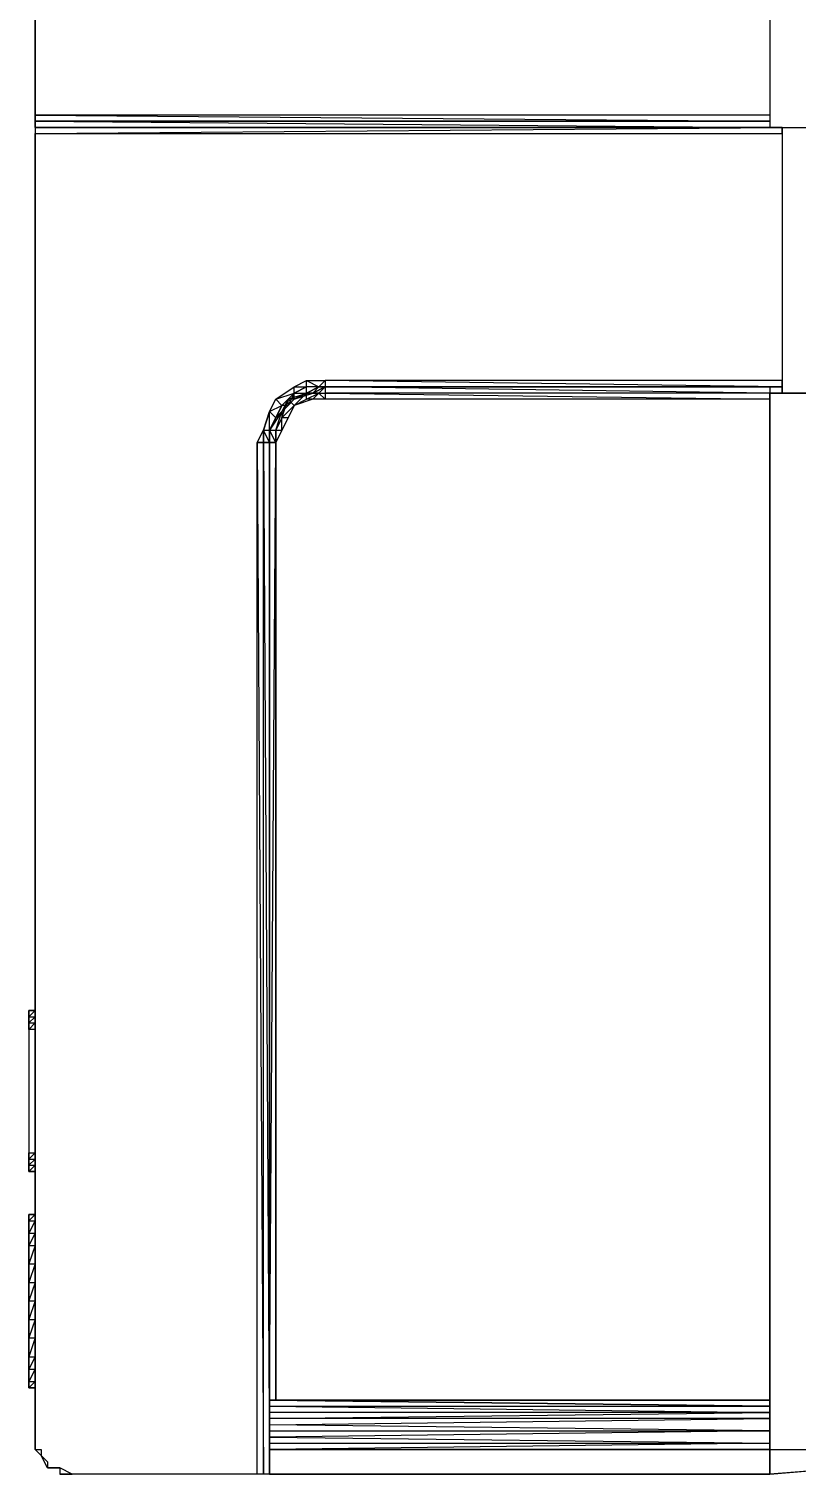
# Model space of a CAD drawing. Header units: inches. Extents: x 0 to 81, y 0 to 130.
# Drawn here: x 0 to 41.4, y 0 to 77.9 of the extents above; entities that cross this region are included whole.
import ezdxf

# ---------------------------------------------------------------- set-up
doc = ezdxf.new("R2010")
doc.units = ezdxf.units.IN

# ---------------------------------------------------------------- blocks, each defined once
blk = doc.blocks.new('ezc100-2')
for p, q in [((-23664.546, 27707.706), (-23664.546, 27760.318)), ((-23664.546, 27760.318), (-23664.546, 27707.706)), ((-23624.945, 27760.318), (-23624.945, 27707.04)), ((-23624.945, 27760.318), (-23624.945, 27707.04)), ((-23664.546, 27707.373), (-23664.546, 27707.706)), ((-23624.945, 27707.706), (-23664.546, 27707.706)), ((-23664.546, 27707.706), (-23624.945, 27707.373)), ((-23664.546, 27707.706), (-23664.546, 27707.373)), ((-23664.546, 27707.373), (-23624.945, 27707.04)), ((-23664.546, 27707.04), (-23664.546, 27707.373)), ((-23664.546, 27707.373), (-23664.546, 27707.373)), ((-23664.546, 27707.373), (-23624.945, 27707.373)), ((-23624.945, 27707.373), (-23664.546, 27707.373)), ((-23664.546, 27707.373), (-23664.546, 27707.04)), ((-23664.546, 27707.04), (-23664.546, 27706.708)), ((-23664.546, 27706.708), (-23624.279, 27707.04)), ((-23664.546, 27707.04), (-23624.945, 27707.04)), ((-23624.945, 27707.04), (-23664.546, 27707.04)), ((-23664.546, 27707.04), (-23624.945, 27707.04)), ((-23624.945, 27707.04), (-23664.546, 27707.04)), ((-23664.546, 27707.04), (-23624.279, 27707.04)), ((-23664.546, 27707.04), (-23624.279, 27707.04)), ((-23624.279, 27707.04), (-23664.546, 27707.04)), ((-23624.945, 27707.04), (-23664.546, 27707.04)), ((-23664.546, 27707.04), (-23664.546, 27706.708)), ((-23624.945, 27707.04), (-23621.286, 27707.04)), ((-23624.945, 27707.04), (-23621.286, 27707.04)), ((-23624.279, 27707.04), (-23624.279, 27706.708)), ((-23624.279, 27706.708), (-23624.279, 27707.04)), ((-23624.279, 27707.04), (-23624.279, 27692.718)), ((-23664.546, 27636.447), (-23664.546, 27706.708)), ((-23664.546, 27706.708), (-23664.546, 27636.447)), ((-23664.546, 27706.708), (-23624.279, 27706.708)), ((-23624.279, 27706.708), (-23624.279, 27693.403)), ((-23651.573, 27692.386), (-23650.576, 27693.051)), ((-23650.576, 27693.051), (-23649.91, 27693.403)), ((-23650.576, 27692.718), (-23649.91, 27693.051)), ((-23649.91, 27693.051), (-23650.576, 27692.718)), ((-23650.576, 27692.718), (-23650.576, 27693.051)), ((-23650.576, 27693.051), (-23649.91, 27693.051)), ((-23649.91, 27693.403), (-23649.245, 27693.051)), ((-23649.91, 27693.051), (-23649.91, 27693.403)), ((-23649.91, 27693.403), (-23648.913, 27693.403)), ((-23649.91, 27692.718), (-23649.91, 27693.051)), ((-23649.245, 27693.051), (-23649.91, 27693.051)), ((-23649.245, 27693.051), (-23649.91, 27692.718)), ((-23649.91, 27692.718), (-23649.245, 27693.051)), ((-23649.578, 27692.718), (-23648.913, 27693.051)), ((-23648.913, 27693.051), (-23649.578, 27692.718)), ((-23649.245, 27693.051), (-23649.578, 27692.718)), ((-23648.913, 27693.403), (-23649.245, 27693.051)), ((-23649.245, 27693.051), (-23648.913, 27693.051)), ((-23648.913, 27693.051), (-23649.245, 27693.051)), ((-23648.913, 27693.051), (-23649.245, 27693.051)), ((-23649.245, 27693.051), (-23648.913, 27693.051)), ((-23649.245, 27692.718), (-23648.913, 27693.051)), ((-23624.279, 27693.051), (-23648.913, 27693.403)), ((-23648.913, 27693.403), (-23648.913, 27693.051)), ((-23624.279, 27693.403), (-23648.913, 27693.403)), ((-23624.279, 27693.051), (-23648.913, 27693.051)), ((-23648.913, 27693.051), (-23624.279, 27693.051)), ((-23624.279, 27693.051), (-23648.913, 27693.051)), ((-23648.913, 27693.051), (-23624.279, 27693.051)), ((-23648.913, 27693.051), (-23624.945, 27693.051)), ((-23648.913, 27693.051), (-23648.913, 27693.051)), ((-23624.945, 27692.718), (-23648.913, 27693.051)), ((-23648.913, 27693.051), (-23624.945, 27693.051)), ((-23648.913, 27693.051), (-23648.913, 27692.718)), ((-23624.279, 27693.051), (-23624.945, 27693.051)), ((-23624.945, 27693.051), (-23624.945, 27692.718)), ((-23624.945, 27693.051), (-23624.279, 27693.051)), ((-23624.945, 27693.051), (-23624.945, 27692.718)), ((-23624.945, 27693.051), (-23624.945, 27692.718)), ((-23624.279, 27693.051), (-23624.279, 27693.403)), ((-23624.279, 27692.718), (-23624.279, 27693.051)), ((-23651.906, 27691.72), (-23651.573, 27692.386)), ((-23651.573, 27692.386), (-23650.576, 27692.718)), ((-23651.241, 27692.053), (-23651.573, 27692.386)), ((-23651.241, 27692.053), (-23650.576, 27692.718)), ((-23650.576, 27692.718), (-23651.241, 27692.053)), ((-23651.241, 27692.053), (-23650.576, 27692.718)), ((-23651.241, 27691.388), (-23650.908, 27692.386)), ((-23650.908, 27692.386), (-23651.241, 27691.72)), ((-23650.576, 27692.718), (-23650.908, 27692.053)), ((-23650.908, 27692.386), (-23649.91, 27692.718)), ((-23650.908, 27692.386), (-23650.576, 27692.053)), ((-23650.908, 27692.053), (-23650.908, 27692.386)), ((-23650.576, 27692.386), (-23650.908, 27692.053)), ((-23650.908, 27692.053), (-23650.576, 27692.386)), ((-23650.576, 27692.386), (-23650.908, 27692.386)), ((-23649.91, 27692.718), (-23650.576, 27692.386)), ((-23650.576, 27692.386), (-23649.578, 27692.718)), ((-23650.576, 27692.386), (-23650.576, 27692.718)), ((-23650.576, 27692.718), (-23649.91, 27692.718)), ((-23649.91, 27692.718), (-23650.576, 27692.386)), ((-23649.578, 27692.718), (-23650.576, 27692.386)), ((-23649.91, 27692.718), (-23650.576, 27692.053)), ((-23650.576, 27692.053), (-23649.91, 27692.386)), ((-23649.578, 27692.386), (-23650.576, 27692.053)), ((-23649.91, 27692.386), (-23649.245, 27692.718)), ((-23649.91, 27692.386), (-23649.245, 27692.718)), ((-23649.245, 27692.718), (-23649.91, 27692.718)), ((-23649.578, 27692.718), (-23649.91, 27692.718)), ((-23649.91, 27692.386), (-23649.91, 27692.718)), ((-23649.91, 27692.718), (-23649.578, 27692.718)), ((-23649.578, 27692.386), (-23649.91, 27692.386)), ((-23649.245, 27692.718), (-23649.578, 27692.386)), ((-23649.578, 27692.718), (-23649.245, 27692.718)), ((-23648.913, 27692.386), (-23649.578, 27692.386)), ((-23648.913, 27692.386), (-23649.245, 27692.718)), ((-23649.245, 27692.718), (-23648.913, 27692.718)), ((-23648.913, 27692.718), (-23648.913, 27692.386)), ((-23624.945, 27692.718), (-23648.913, 27692.718)), ((-23648.913, 27692.718), (-23624.945, 27692.386)), ((-23624.945, 27692.386), (-23648.913, 27692.386)), ((-23621.286, 27692.718), (-23624.945, 27692.718)), ((-23624.945, 27692.718), (-23624.945, 27635.782)), ((-23624.945, 27635.782), (-23624.945, 27692.718)), ((-23624.945, 27692.718), (-23621.286, 27692.718)), ((-23624.945, 27692.718), (-23624.945, 27692.718)), ((-23652.239, 27690.723), (-23651.906, 27691.72)), ((-23651.906, 27691.72), (-23652.239, 27690.723)), ((-23652.239, 27690.723), (-23651.906, 27691.72)), ((-23651.906, 27691.72), (-23651.241, 27692.053)), ((-23651.906, 27691.72), (-23651.241, 27692.053)), ((-23651.241, 27691.72), (-23651.906, 27690.723)), ((-23651.573, 27691.388), (-23651.906, 27691.72)), ((-23651.906, 27690.723), (-23651.906, 27691.72)), ((-23651.906, 27690.723), (-23651.573, 27691.388)), ((-23651.573, 27691.388), (-23651.906, 27690.723)), ((-23651.573, 27691.388), (-23651.906, 27690.723)), ((-23651.906, 27690.723), (-23651.573, 27691.388)), ((-23651.241, 27692.053), (-23651.573, 27691.388)), ((-23651.573, 27691.388), (-23651.241, 27692.053)), ((-23651.241, 27692.053), (-23651.573, 27691.388)), ((-23650.908, 27692.053), (-23651.573, 27691.388)), ((-23651.573, 27691.388), (-23650.908, 27692.053)), ((-23651.573, 27691.388), (-23651.241, 27691.72)), ((-23651.573, 27690.723), (-23651.241, 27691.72)), ((-23651.573, 27691.388), (-23651.573, 27691.388)), ((-23651.241, 27691.388), (-23651.573, 27690.723)), ((-23651.241, 27691.388), (-23650.576, 27692.053)), ((-23651.241, 27691.72), (-23650.908, 27692.053)), ((-23650.908, 27692.053), (-23651.241, 27692.053)), ((-23651.241, 27691.72), (-23651.241, 27691.388)), ((-23651.241, 27691.72), (-23651.241, 27691.72)), ((-23650.908, 27691.388), (-23651.241, 27691.388)), ((-23650.908, 27691.388), (-23651.241, 27690.723)), ((-23651.241, 27690.723), (-23651.241, 27691.388)), ((-23650.576, 27692.053), (-23650.908, 27691.388)), ((-23650.576, 27692.053), (-23650.908, 27691.388)), ((-23652.571, 27690.057), (-23652.239, 27690.723)), ((-23651.906, 27690.057), (-23652.239, 27690.723)), ((-23652.239, 27690.723), (-23652.239, 27690.057)), ((-23652.239, 27690.057), (-23652.239, 27690.723)), ((-23652.239, 27690.723), (-23651.906, 27690.723)), ((-23651.573, 27690.057), (-23651.906, 27690.723)), ((-23651.906, 27690.723), (-23651.573, 27690.723)), ((-23651.906, 27690.057), (-23651.906, 27690.723)), ((-23651.906, 27690.723), (-23651.906, 27690.057)), ((-23651.906, 27690.723), (-23651.906, 27690.057)), ((-23651.906, 27690.057), (-23651.906, 27690.723)), ((-23651.906, 27690.723), (-23651.906, 27690.057)), ((-23651.573, 27690.723), (-23651.573, 27690.057)), ((-23651.573, 27690.057), (-23651.573, 27690.723)), ((-23651.573, 27690.723), (-23651.241, 27690.723)), ((-23651.241, 27690.723), (-23651.573, 27690.057)), ((-23652.571, 27690.057), (-23652.239, 27634.452)), ((-23652.239, 27690.057), (-23652.571, 27690.057)), ((-23652.571, 27690.057), (-23652.239, 27690.057)), ((-23652.571, 27634.452), (-23652.571, 27690.057)), ((-23651.906, 27690.057), (-23652.239, 27690.057)), ((-23652.239, 27690.057), (-23651.906, 27690.057)), ((-23651.906, 27690.057), (-23652.239, 27690.057)), ((-23652.239, 27690.057), (-23651.906, 27634.452)), ((-23652.239, 27634.452), (-23652.239, 27690.057)), ((-23651.906, 27690.057), (-23651.573, 27690.057)), ((-23651.906, 27690.057), (-23651.906, 27636.78)), ((-23651.906, 27690.057), (-23651.906, 27637.113)), ((-23651.906, 27634.452), (-23651.906, 27690.057)), ((-23651.906, 27690.057), (-23651.906, 27638.443)), ((-23651.906, 27638.443), (-23651.906, 27690.057)), ((-23651.906, 27690.057), (-23651.906, 27690.057)), ((-23651.906, 27690.057), (-23651.906, 27637.113)), ((-23651.906, 27638.443), (-23651.906, 27690.057)), ((-23651.906, 27690.057), (-23651.906, 27638.443)), ((-23651.906, 27638.443), (-23651.573, 27690.057)), ((-23651.573, 27690.057), (-23651.906, 27690.057)), ((-23651.906, 27690.057), (-23651.906, 27638.443)), ((-23651.573, 27638.443), (-23651.573, 27690.057)), ((-23651.573, 27690.057), (-23651.573, 27638.443)), ((-23651.573, 27690.057), (-23651.573, 27638.443)), ((-23664.546, 27659.437), (-23664.878, 27659.437)), ((-23664.878, 27659.437), (-23664.878, 27659.104)), ((-23664.546, 27659.437), (-23664.878, 27659.104)), ((-23664.878, 27659.104), (-23664.878, 27659.437)), ((-23664.878, 27659.437), (-23664.546, 27659.437)), ((-23664.878, 27659.104), (-23664.878, 27658.772)), ((-23664.546, 27659.104), (-23664.878, 27658.772)), ((-23664.878, 27658.772), (-23664.878, 27659.104)), ((-23664.878, 27659.104), (-23664.546, 27659.104)), ((-23664.878, 27658.772), (-23664.878, 27658.42)), ((-23664.546, 27658.772), (-23664.878, 27658.42)), ((-23664.878, 27658.42), (-23664.878, 27658.772)), ((-23664.878, 27658.772), (-23664.546, 27658.772)), ((-23664.546, 27658.772), (-23664.546, 27658.772)), ((-23664.878, 27658.42), (-23664.878, 27651.767)), ((-23664.546, 27658.42), (-23664.878, 27658.42)), ((-23664.878, 27658.42), (-23664.878, 27651.767)), ((-23664.878, 27651.767), (-23664.878, 27651.435)), ((-23664.878, 27651.767), (-23664.546, 27651.767)), ((-23664.546, 27651.767), (-23664.878, 27651.435)), ((-23664.878, 27651.435), (-23664.878, 27651.767)), ((-23664.546, 27651.435), (-23664.878, 27651.102)), ((-23664.878, 27651.102), (-23664.878, 27651.435)), ((-23664.878, 27651.435), (-23664.546, 27651.435)), ((-23664.878, 27651.435), (-23664.878, 27651.102)), ((-23664.878, 27651.102), (-23664.878, 27650.769)), ((-23664.878, 27650.769), (-23664.878, 27651.102)), ((-23664.878, 27651.102), (-23664.546, 27651.102)), ((-23664.546, 27651.102), (-23664.878, 27650.769)), ((-23664.546, 27650.769), (-23664.878, 27650.769)), ((-23664.878, 27650.769), (-23664.546, 27650.769)), ((-23664.878, 27648.109), (-23664.878, 27648.441)), ((-23664.878, 27648.441), (-23664.878, 27648.109)), ((-23664.878, 27648.441), (-23664.546, 27648.441)), ((-23664.546, 27648.441), (-23664.878, 27648.441)), ((-23664.878, 27648.441), (-23664.878, 27648.441)), ((-23664.878, 27648.109), (-23664.546, 27648.441)), ((-23664.546, 27648.441), (-23664.878, 27648.441)), ((-23664.878, 27648.109), (-23664.878, 27647.443)), ((-23664.878, 27648.109), (-23664.546, 27648.109)), ((-23664.546, 27648.109), (-23664.878, 27647.443)), ((-23664.878, 27647.443), (-23664.878, 27648.109)), ((-23664.878, 27647.443), (-23664.878, 27646.778)), ((-23664.878, 27647.443), (-23664.546, 27647.443)), ((-23664.546, 27647.443), (-23664.878, 27646.778)), ((-23664.878, 27646.778), (-23664.878, 27647.443)), ((-23664.878, 27647.443), (-23664.878, 27647.443)), ((-23664.878, 27646.778), (-23664.878, 27645.78)), ((-23664.878, 27646.778), (-23664.546, 27646.778)), ((-23664.546, 27646.778), (-23664.878, 27645.78)), ((-23664.878, 27645.78), (-23664.878, 27646.778)), ((-23664.878, 27646.778), (-23664.878, 27646.778)), ((-23664.878, 27645.78), (-23664.878, 27644.782)), ((-23664.878, 27645.78), (-23664.546, 27645.78)), ((-23664.546, 27645.78), (-23664.878, 27644.782)), ((-23664.878, 27644.782), (-23664.878, 27645.78)), ((-23664.878, 27645.78), (-23664.878, 27645.78)), ((-23664.878, 27644.782), (-23664.878, 27643.785)), ((-23664.878, 27644.782), (-23664.546, 27644.782)), ((-23664.546, 27644.782), (-23664.878, 27643.785)), ((-23664.878, 27643.785), (-23664.878, 27644.782)), ((-23664.878, 27644.782), (-23664.878, 27644.782)), ((-23664.878, 27643.785), (-23664.878, 27642.787)), ((-23664.878, 27643.785), (-23664.546, 27643.785)), ((-23664.546, 27643.785), (-23664.878, 27642.787)), ((-23664.878, 27642.787), (-23664.878, 27643.785)), ((-23664.878, 27643.785), (-23664.878, 27643.785)), ((-23664.878, 27642.787), (-23664.878, 27641.789)), ((-23664.878, 27642.787), (-23664.546, 27642.787)), ((-23664.546, 27642.787), (-23664.878, 27641.789)), ((-23664.878, 27641.789), (-23664.878, 27642.787)), ((-23664.878, 27642.787), (-23664.878, 27642.787)), ((-23664.878, 27641.789), (-23664.878, 27640.771)), ((-23664.878, 27641.789), (-23664.546, 27641.789)), ((-23664.546, 27641.789), (-23664.878, 27640.771)), ((-23664.878, 27640.771), (-23664.878, 27641.789)), ((-23664.878, 27641.789), (-23664.878, 27641.789)), ((-23664.878, 27640.771), (-23664.878, 27640.106)), ((-23664.878, 27640.771), (-23664.546, 27640.771)), ((-23664.546, 27640.771), (-23664.878, 27640.106)), ((-23664.878, 27640.106), (-23664.878, 27640.771)), ((-23664.878, 27640.771), (-23664.878, 27640.771)), ((-23664.878, 27640.106), (-23664.878, 27639.441)), ((-23664.878, 27640.106), (-23664.546, 27640.106)), ((-23664.546, 27640.106), (-23664.878, 27639.441)), ((-23664.878, 27639.441), (-23664.878, 27640.106)), ((-23664.878, 27640.106), (-23664.878, 27640.106)), ((-23664.878, 27639.441), (-23664.878, 27639.108)), ((-23664.878, 27639.441), (-23664.546, 27639.441)), ((-23664.546, 27639.441), (-23664.878, 27639.108)), ((-23664.878, 27639.108), (-23664.878, 27639.441)), ((-23664.878, 27639.441), (-23664.878, 27639.441)), ((-23664.878, 27639.108), (-23664.546, 27639.108)), ((-23664.546, 27639.108), (-23664.878, 27639.108)), ((-23664.878, 27639.108), (-23664.546, 27639.108)), ((-23624.945, 27638.443), (-23651.906, 27638.443)), ((-23651.906, 27638.443), (-23624.945, 27638.443)), ((-23651.573, 27638.443), (-23651.906, 27638.443)), ((-23651.906, 27638.443), (-23624.945, 27638.11)), ((-23624.945, 27638.11), (-23651.906, 27638.443)), ((-23651.906, 27638.443), (-23651.906, 27638.11)), ((-23651.906, 27638.11), (-23651.906, 27638.443)), ((-23651.573, 27638.443), (-23651.573, 27638.443)), ((-23651.573, 27638.443), (-23624.945, 27638.443)), ((-23624.945, 27638.443), (-23651.573, 27638.443)), ((-23651.906, 27637.778), (-23651.906, 27638.11)), ((-23651.906, 27638.11), (-23624.945, 27638.11)), ((-23651.906, 27638.11), (-23624.945, 27637.778)), ((-23651.906, 27637.778), (-23651.906, 27638.11)), ((-23651.906, 27637.778), (-23651.906, 27637.445)), ((-23651.906, 27637.445), (-23651.906, 27637.778)), ((-23651.906, 27637.445), (-23624.945, 27637.778)), ((-23624.945, 27637.778), (-23651.906, 27637.778)), ((-23651.906, 27637.113), (-23624.945, 27637.445)), ((-23624.945, 27637.445), (-23651.906, 27637.445)), ((-23651.906, 27637.445), (-23651.906, 27637.113)), ((-23651.906, 27637.113), (-23651.906, 27636.78)), ((-23624.945, 27636.78), (-23651.906, 27637.113)), ((-23651.906, 27636.78), (-23651.906, 27634.452)), ((-23651.906, 27636.78), (-23651.906, 27636.447)), ((-23624.945, 27636.78), (-23651.906, 27636.447)), ((-23651.906, 27636.78), (-23624.945, 27636.78)), ((-23664.546, 27635.782), (-23664.546, 27636.447)), ((-23664.546, 27636.447), (-23664.546, 27636.115)), ((-23664.546, 27635.782), (-23664.546, 27636.447)), ((-23664.546, 27636.447), (-23664.546, 27636.115)), ((-23664.546, 27636.115), (-23664.546, 27635.782)), ((-23651.906, 27636.447), (-23651.906, 27634.452)), ((-23651.906, 27634.452), (-23651.906, 27636.447)), ((-23651.906, 27636.447), (-23651.906, 27636.115)), ((-23651.906, 27636.447), (-23624.945, 27636.115)), ((-23651.906, 27636.115), (-23624.945, 27636.115)), ((-23624.945, 27636.115), (-23651.906, 27635.782)), ((-23651.906, 27635.782), (-23651.906, 27636.115)), ((-23651.906, 27636.115), (-23651.906, 27635.782)), ((-23664.213, 27635.45), (-23664.546, 27635.782)), ((-23664.213, 27635.45), (-23664.546, 27635.782)), ((-23664.546, 27635.782), (-23664.213, 27635.782)), ((-23664.213, 27635.782), (-23664.213, 27635.45)), ((-23663.88, 27634.784), (-23664.213, 27635.45)), ((-23663.88, 27634.784), (-23664.213, 27635.45)), ((-23664.213, 27635.45), (-23663.88, 27635.117)), ((-23624.945, 27635.782), (-23651.906, 27635.782)), ((-23651.906, 27635.782), (-23651.906, 27634.452)), ((-23651.906, 27634.452), (-23651.906, 27635.782)), ((-23651.906, 27635.782), (-23624.945, 27635.782)), ((-23624.945, 27635.782), (-23620.621, 27635.782)), ((-23624.945, 27635.782), (-23620.621, 27635.782)), ((-23624.945, 27634.452), (-23624.945, 27635.782)), ((-23624.945, 27634.452), (-23624.945, 27635.782)), ((-23624.945, 27635.782), (-23624.945, 27634.452)), ((-23611.973, 27635.45), (-23624.945, 27634.452)), ((-23611.973, 27635.45), (-23624.945, 27634.452)), ((-23663.88, 27635.117), (-23663.88, 27634.784)), ((-23663.215, 27634.784), (-23663.88, 27634.784)), ((-23663.215, 27634.784), (-23663.88, 27634.784)), ((-23663.88, 27634.784), (-23663.548, 27634.784)), ((-23663.548, 27634.784), (-23663.215, 27634.784)), ((-23662.55, 27634.452), (-23663.215, 27634.784)), ((-23662.55, 27634.452), (-23663.215, 27634.784)), ((-23663.215, 27634.784), (-23663.215, 27634.452)), ((-23663.215, 27634.452), (-23662.55, 27634.452)), ((-23662.55, 27634.452), (-23663.215, 27634.452)), ((-23652.571, 27634.452), (-23662.55, 27634.452)), ((-23652.571, 27634.452), (-23662.55, 27634.452)), ((-23652.239, 27634.452), (-23652.571, 27634.452)), ((-23652.239, 27634.452), (-23652.571, 27634.452)), ((-23651.906, 27634.452), (-23652.239, 27634.452)), ((-23651.906, 27634.452), (-23652.239, 27634.452)), ((-23651.906, 27634.452), (-23624.945, 27634.452)), ((-23624.945, 27634.452), (-23651.906, 27634.452)), ((-23624.945, 27634.452), (-23620.953, 27634.784)), ((-23624.945, 27634.452), (-23620.953, 27634.784))]:
    blk.add_line(p, q)

msp = doc.modelspace()

# ---------------------------------------------------------------- block references
msp.add_blockref('ezc100-2', (23664.878, -27634.452))

doc.saveas('drawing.dxf')
